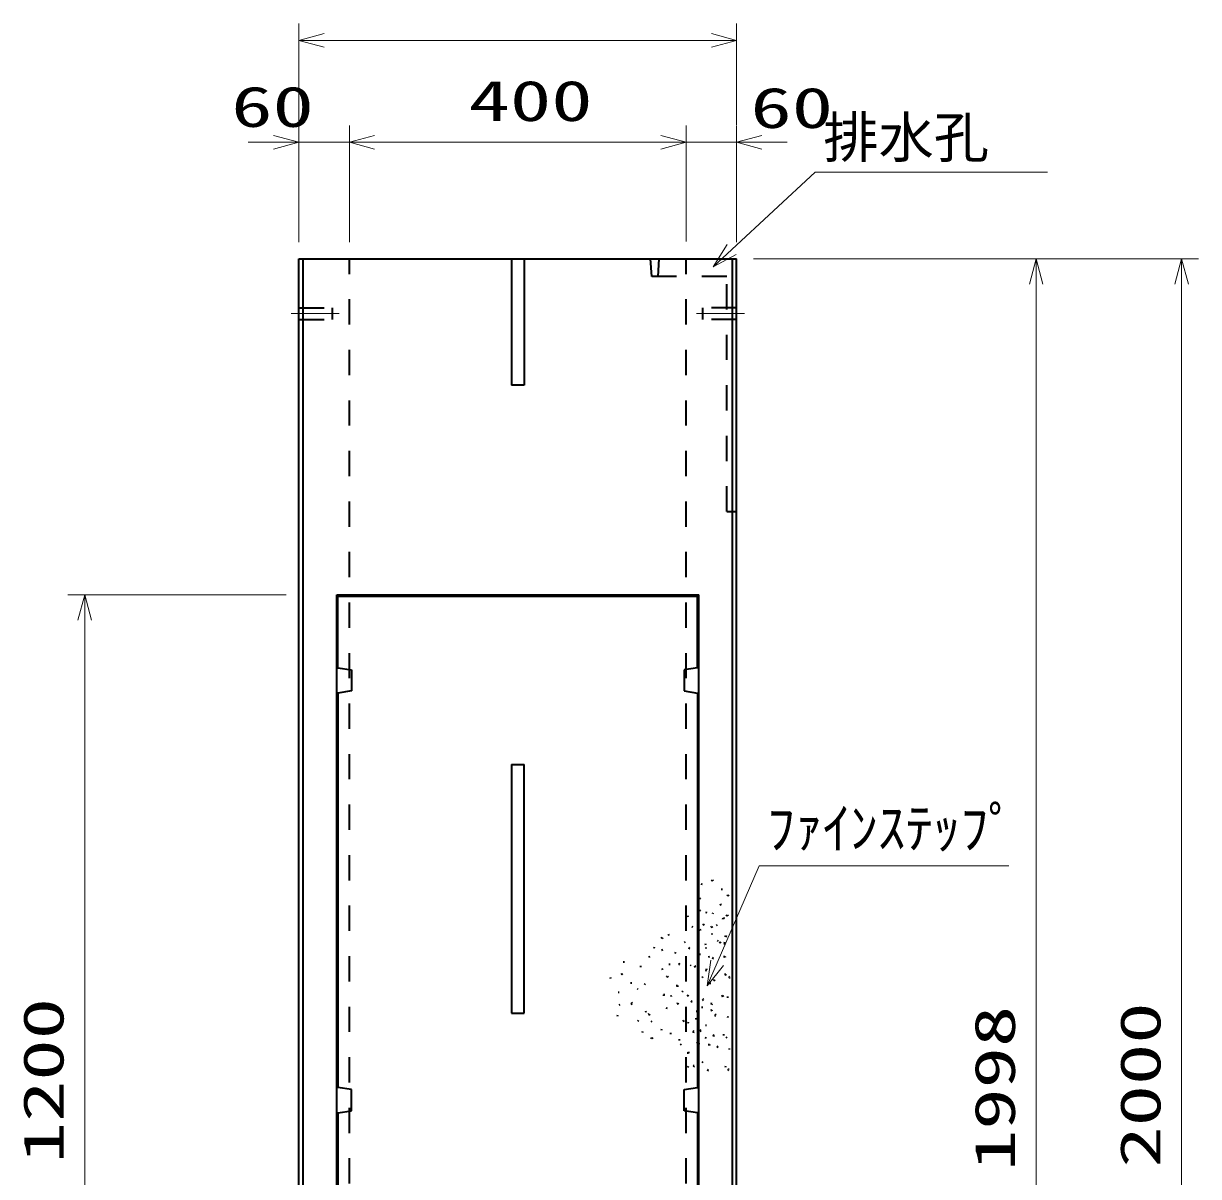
# Model space of a CAD drawing. Units: millimetres on the paper. Extents: x 15 to 1218, y 8 to 859.
# Drawn here: x 102.1 to 171.9, y 211.7 to 280.2 of the extents above; entities that cross this region are included whole.
import ezdxf
from ezdxf.enums import TextEntityAlignment as Align

# ---------------------------------------------------------------- set-up
doc = ezdxf.new("R2010")
doc.units = ezdxf.units.MM
doc.linetypes.add('USER2', pattern=[18.5, 12, -1.5, 3.5, -1.5])
doc.linetypes.add('USER3', pattern=[3, 1.5, -1.5])
for name, color, linetype, lineweight in [('D-BMK（構造物基準線）', 2, 'USER2', 18), ('D-STR-DIM（寸法）', 7, 'Continuous', 13), ('D-STR-HTXT（WS-旗）', 7, 'Continuous', 13), ('D-STR-HTXT（旗上げ）', 7, 'Continuous', 13), ('D-STR（構造物）', 1, 'Continuous', 35)]:
    doc.layers.add(name, color=color, linetype=linetype, lineweight=lineweight)
doc.styles.add('ＭＳ ゴシック', font='')
doc.styles.get('ＭＳ ゴシック').set_extended_font_data('MS Gothic')

# ---------------------------------------------------------------- blocks, each defined once
blk = doc.blocks.new('_Open30')
at = {"color": 7, "linetype": 'Continuous', "lineweight": 13}
for p, q in [((-1, 0.2679), (0, 0)), ((0, 0), (-1, -0.2679)), ((0, 0), (-1, 0))]:
    blk.add_line(p, q, dxfattribs=at)

msp = doc.modelspace()

# ---------------------------------------------------------------- linework, layer by layer
at = {"layer": 'D-BMK（構造物基準線）'}
for p, q in [((117.986, 262.965), (120.835, 262.965)), ((117.986, 262.965), (120.835, 262.965)), ((142.061, 262.965), (144.91, 262.965)), ((142.061, 262.965), (144.91, 262.965))]:
    msp.add_line(p, q, dxfattribs=at)
at = {"layer": 'D-STR-DIM（寸法）'}
for p, q in [((118.448, 267.215), (118.448, 280.192)), ((118.448, 267.215), (118.448, 280.192)), ((144.448, 274.172), (144.448, 280.192)), ((144.448, 274.172), (144.448, 280.192)), ((119.948, 279.192), (142.948, 279.192)), ((119.948, 279.192), (142.948, 279.192)), ((118.448, 267.215), (118.448, 274.141)), ((118.448, 267.215), (118.448, 274.141)), ((121.448, 267.215), (121.448, 274.141)), ((121.448, 267.266), (121.448, 274.141)), ((121.448, 267.215), (121.448, 274.141)), ((121.448, 267.266), (121.448, 274.141)), ((141.448, 267.245), (141.448, 274.141)), ((141.448, 267.245), (141.448, 274.141)), ((141.448, 267.245), (141.448, 274.141)), ((141.448, 267.245), (141.448, 274.141)), ((144.448, 267.215), (144.448, 274.141)), ((144.448, 267.215), (144.448, 274.141)), ((116.948, 273.141), (115.448, 273.141)), ((116.948, 273.141), (115.448, 273.141)), ((118.448, 273.141), (121.448, 273.141)), ((118.448, 273.141), (121.448, 273.141)), ((122.948, 273.141), (139.948, 273.141)), ((122.948, 273.141), (124.448, 273.141)), ((122.948, 273.141), (139.948, 273.141)), ((122.948, 273.141), (124.448, 273.141)), ((139.948, 273.141), (138.448, 273.141)), ((139.948, 273.141), (138.448, 273.141)), ((141.448, 273.141), (144.448, 273.141)), ((141.448, 273.141), (144.448, 273.141)), ((145.948, 273.141), (147.448, 273.141)), ((145.948, 273.141), (147.448, 273.141)), ((145.448, 266.215), (163.236, 266.215)), ((145.448, 266.215), (163.236, 266.215)), ((161.799, 266.215), (171.876, 266.215)), ((161.799, 266.215), (171.876, 266.215)), ((162.236, 167.815), (162.236, 264.715)), ((162.236, 167.815), (162.236, 264.715)), ((170.876, 167.715), (170.876, 264.715)), ((170.876, 167.715), (170.876, 264.715)), ((117.698, 246.265), (104.734, 246.265)), ((117.698, 246.265), (104.734, 246.265)), ((105.734, 187.765), (105.734, 244.765)), ((105.734, 187.765), (105.734, 244.765))]:
    msp.add_line(p, q, dxfattribs=at)
at = {"layer": 'D-STR-HTXT（WS-旗）'}
msp.add_lwpolyline([(162.902, 271.361), (149.113, 271.361), (144.156, 266.772)], dxfattribs=at)
msp.add_lwpolyline([(162.902, 271.361), (149.113, 271.361), (144.156, 266.772)], dxfattribs=at)
at = {"layer": 'D-STR-HTXT（旗上げ）'}
msp.add_lwpolyline([(160.62, 230.173), (145.791, 230.173), (143.291, 224.423)], dxfattribs=at)
msp.add_lwpolyline([(160.62, 230.173), (145.791, 230.173), (143.291, 224.423)], dxfattribs=at)
at = {"layer": 'D-STR（構造物）'}
for p, q in [((118.448, 166.315), (118.448, 266.215)), ((118.448, 266.215), (144.448, 266.215)), ((118.448, 166.315), (118.448, 266.215)), ((118.448, 266.215), (144.448, 266.215)), ((118.698, 166.315), (118.698, 266.215)), ((118.698, 166.315), (118.698, 266.215)), ((131.073, 266.215), (131.073, 258.715)), ((131.073, 266.215), (131.073, 258.715)), ((131.823, 266.215), (131.823, 258.715)), ((131.823, 266.215), (131.823, 258.715)), ((144.198, 166.315), (144.198, 266.215)), ((144.198, 166.315), (144.198, 266.215)), ((144.448, 166.315), (144.448, 266.215)), ((144.448, 166.315), (144.448, 266.215)), ((131.823, 258.715), (131.073, 258.715)), ((131.823, 258.715), (131.073, 258.715)), ((120.698, 186.265), (120.698, 246.265)), ((120.698, 246.265), (142.198, 246.265)), ((120.698, 186.265), (120.698, 246.265)), ((120.698, 246.265), (142.198, 246.265)), ((120.773, 246.19), (142.123, 246.19)), ((120.773, 241.94), (120.773, 246.19)), ((120.773, 246.19), (142.123, 246.19)), ((120.773, 241.94), (120.773, 246.19)), ((142.123, 241.94), (142.123, 246.19)), ((142.123, 241.94), (142.123, 246.19)), ((142.198, 186.265), (142.198, 246.265)), ((142.198, 186.265), (142.198, 246.265)), ((120.773, 241.94), (121.573, 241.815)), ((120.773, 241.94), (121.573, 241.815)), ((121.573, 241.815), (121.573, 240.565)), ((121.573, 241.815), (121.573, 240.565)), ((142.123, 241.94), (141.323, 241.815)), ((142.123, 241.94), (141.323, 241.815)), ((141.323, 241.815), (141.323, 240.565)), ((141.323, 241.815), (141.323, 240.565)), ((121.573, 240.565), (120.773, 240.44)), ((121.573, 240.565), (120.773, 240.44)), ((120.773, 240.44), (120.773, 217.015)), ((120.773, 240.44), (120.773, 217.015)), ((141.323, 240.565), (142.123, 240.44)), ((141.323, 240.565), (142.123, 240.44)), ((142.123, 240.44), (142.123, 217.015)), ((142.123, 240.44), (142.123, 217.015)), ((131.073, 236.19), (131.073, 221.44)), ((131.073, 236.19), (131.823, 236.19)), ((131.073, 236.19), (131.073, 221.44)), ((131.073, 236.19), (131.823, 236.19)), ((131.823, 221.44), (131.823, 236.19)), ((131.823, 221.44), (131.823, 236.19)), ((142.33, 229.117), (142.402, 229.098)), ((142.33, 229.117), (142.402, 229.098)), ((142.955, 229.292), (143.013, 229.341)), ((142.955, 229.292), (143.013, 229.341)), ((143.013, 229.341), (143.061, 229.283)), ((143.013, 229.341), (143.061, 229.283)), ((142.216, 228.263), (142.269, 228.21)), ((142.216, 228.263), (142.269, 228.21)), ((142.269, 228.21), (142.322, 228.263)), ((142.269, 228.21), (142.322, 228.263)), ((143.531, 228.786), (143.606, 228.786)), ((143.531, 228.786), (143.606, 228.786)), ((143.878, 228.402), (143.931, 228.455)), ((143.878, 228.402), (143.931, 228.455)), ((143.931, 228.455), (143.984, 228.402)), ((143.931, 228.455), (143.984, 228.402)), ((142.309, 227.54), (142.244, 227.503)), ((142.309, 227.54), (142.244, 227.503)), ((143.515, 227.854), (143.442, 227.835)), ((143.515, 227.854), (143.442, 227.835)), ((143.495, 227.926), (143.515, 227.854)), ((143.495, 227.926), (143.515, 227.854)), ((141.562, 227.126), (141.555, 227.201)), ((141.562, 227.126), (141.555, 227.201)), ((142.696, 227.39), (142.622, 227.403)), ((142.696, 227.39), (142.622, 227.403)), ((143.035, 227.319), (143.06, 227.389)), ((143.035, 227.319), (143.06, 227.389)), ((143.632, 227.017), (143.645, 227.091)), ((143.632, 227.017), (143.645, 227.091)), ((143.645, 227.091), (143.719, 227.077)), ((143.645, 227.091), (143.719, 227.077)), ((143.826, 227.217), (143.888, 227.26)), ((143.826, 227.217), (143.888, 227.26)), ((143.888, 227.26), (143.931, 227.198)), ((143.888, 227.26), (143.931, 227.198)), ((140.432, 226.049), (140.395, 226.114)), ((140.432, 226.049), (140.395, 226.114)), ((141.85, 226.528), (141.779, 226.554)), ((141.85, 226.528), (141.779, 226.554)), ((142.262, 226.413), (142.294, 226.345)), ((142.262, 226.413), (142.294, 226.345)), ((142.479, 226.717), (142.418, 226.674)), ((142.479, 226.717), (142.418, 226.674)), ((142.479, 226.717), (142.522, 226.656)), ((142.479, 226.717), (142.522, 226.656)), ((142.913, 226.541), (142.974, 226.584)), ((142.913, 226.541), (142.974, 226.584)), ((143.022, 226.113), (142.947, 226.12)), ((143.022, 226.113), (142.947, 226.12)), ((142.974, 226.584), (143.017, 226.522)), ((142.974, 226.584), (143.017, 226.522)), ((143.243, 226.643), (143.311, 226.675)), ((143.243, 226.643), (143.311, 226.675)), ((140.016, 225.872), (139.963, 225.925)), ((140.016, 225.872), (139.963, 225.925)), ((140.016, 225.872), (140.069, 225.925)), ((140.016, 225.872), (140.069, 225.925)), ((141.398, 225.669), (141.34, 225.621)), ((141.398, 225.669), (141.34, 225.621)), ((142.609, 225.474), (142.596, 225.548)), ((142.609, 225.474), (142.596, 225.548)), ((143.365, 225.697), (143.317, 225.754)), ((143.365, 225.697), (143.317, 225.754)), ((143.476, 225.639), (143.415, 225.596)), ((143.476, 225.639), (143.415, 225.596)), ((143.519, 225.578), (143.476, 225.639)), ((143.519, 225.578), (143.476, 225.639)), ((143.768, 225.587), (143.694, 225.6)), ((143.768, 225.587), (143.694, 225.6)), ((143.755, 225.513), (143.768, 225.587)), ((143.755, 225.513), (143.768, 225.587)), ((143.759, 225.965), (143.796, 226.03)), ((143.759, 225.965), (143.796, 226.03)), ((143.796, 226.03), (143.861, 225.992)), ((143.796, 226.03), (143.861, 225.992)), ((139.235, 224.782), (139.309, 224.789)), ((139.235, 224.782), (139.309, 224.789)), ((139.544, 225.289), (139.563, 225.362)), ((139.544, 225.289), (139.563, 225.362)), ((139.992, 225.165), (140.057, 225.202)), ((139.992, 225.165), (140.057, 225.202)), ((140.808, 225.052), (140.782, 224.981)), ((140.808, 225.052), (140.782, 224.981)), ((141.583, 225.333), (141.644, 225.29)), ((141.583, 225.333), (141.644, 225.29)), ((141.644, 225.29), (141.601, 225.229)), ((141.644, 225.29), (141.601, 225.229)), ((142.225, 224.933), (142.3, 224.926)), ((142.225, 224.933), (142.3, 224.926)), ((142.59, 225.304), (142.665, 225.304)), ((142.59, 225.304), (142.665, 225.304)), ((142.834, 224.782), (142.761, 224.763)), ((142.834, 224.782), (142.761, 224.763)), ((142.996, 224.745), (143.058, 224.702)), ((142.996, 224.745), (143.058, 224.702)), ((143.058, 224.702), (143.014, 224.641)), ((143.058, 224.702), (143.014, 224.641)), ((143.677, 224.789), (143.751, 224.802)), ((143.677, 224.789), (143.751, 224.802)), ((143.751, 224.802), (143.764, 224.729)), ((143.751, 224.802), (143.764, 224.729)), ((137.791, 224.458), (137.716, 224.464)), ((137.791, 224.458), (137.716, 224.464)), ((138.756, 224.167), (138.763, 224.242)), ((138.756, 224.167), (138.763, 224.242)), ((140.01, 224.075), (140.042, 224.007)), ((140.01, 224.075), (140.042, 224.007)), ((140.5, 224.315), (140.425, 224.322)), ((140.5, 224.315), (140.425, 224.322)), ((141.059, 224.337), (140.991, 224.306)), ((141.059, 224.337), (140.991, 224.306)), ((141.059, 224.337), (141.027, 224.405)), ((141.059, 224.337), (141.027, 224.405)), ((141.747, 224.232), (141.698, 224.289)), ((141.747, 224.232), (141.698, 224.289)), ((141.999, 224.193), (141.934, 224.155)), ((141.999, 224.193), (141.934, 224.155)), ((141.961, 224.258), (141.999, 224.193)), ((141.961, 224.258), (141.999, 224.193)), ((142.676, 223.986), (142.656, 224.058)), ((142.676, 223.986), (142.656, 224.058)), ((136.951, 223.545), (136.932, 223.473)), ((136.951, 223.545), (136.932, 223.473)), ((137.634, 223.768), (137.577, 223.72)), ((137.634, 223.768), (137.577, 223.72)), ((137.682, 223.711), (137.634, 223.768)), ((137.682, 223.711), (137.634, 223.768)), ((140.285, 223.578), (140.342, 223.626)), ((140.285, 223.578), (140.342, 223.626)), ((140.342, 223.626), (140.391, 223.568)), ((140.342, 223.626), (140.391, 223.568)), ((142.439, 223.585), (142.402, 223.52)), ((142.439, 223.585), (142.402, 223.52)), ((142.603, 223.966), (142.676, 223.986)), ((142.603, 223.966), (142.676, 223.986)), ((143.117, 223.419), (143.055, 223.376)), ((143.117, 223.419), (143.055, 223.376)), ((143.117, 223.419), (143.16, 223.358)), ((143.117, 223.419), (143.16, 223.358)), ((143.807, 223.734), (143.733, 223.721)), ((143.807, 223.734), (143.733, 223.721)), ((143.82, 223.661), (143.807, 223.734)), ((143.82, 223.661), (143.807, 223.734)), ((144.049, 223.564), (143.988, 223.607)), ((144.049, 223.564), (143.988, 223.607)), ((144.006, 223.502), (144.049, 223.564)), ((144.006, 223.502), (144.049, 223.564)), ((137.403, 222.669), (137.478, 222.669)), ((137.403, 222.669), (137.478, 222.669)), ((138.227, 223.214), (138.152, 223.214)), ((138.227, 223.214), (138.152, 223.214)), ((138.606, 222.829), (138.553, 222.882)), ((138.606, 222.829), (138.553, 222.882)), ((138.974, 223.131), (139.006, 223.199)), ((138.974, 223.131), (139.006, 223.199)), ((140.86, 223.072), (140.935, 223.072)), ((140.86, 223.072), (140.935, 223.072)), ((140.935, 223.072), (140.935, 222.997)), ((140.935, 223.072), (140.935, 222.997)), ((141.261, 222.74), (141.208, 222.687)), ((141.261, 222.74), (141.208, 222.687)), ((142.862, 223.229), (142.849, 223.155)), ((142.862, 223.229), (142.849, 223.155)), ((137.507, 221.951), (137.45, 221.903)), ((137.507, 221.951), (137.45, 221.903)), ((138.172, 221.963), (138.237, 222)), ((138.172, 221.963), (138.237, 222)), ((138.237, 222), (138.199, 222.065)), ((138.237, 222), (138.199, 222.065)), ((140.112, 222.526), (140.112, 222.451)), ((140.187, 222.526), (140.112, 222.526)), ((140.112, 222.526), (140.112, 222.451)), ((140.187, 222.526), (140.112, 222.526)), ((140.58, 222.399), (140.56, 222.472)), ((140.58, 222.399), (140.56, 222.472)), ((140.963, 222.007), (140.895, 221.975)), ((140.963, 222.007), (140.895, 221.975)), ((140.994, 221.939), (140.963, 222.007)), ((140.994, 221.939), (140.963, 222.007)), ((141.54, 222.505), (141.483, 222.456)), ((141.54, 222.505), (141.483, 222.456)), ((141.54, 222.505), (141.588, 222.447)), ((141.54, 222.505), (141.588, 222.447)), ((141.725, 222.169), (141.787, 222.126)), ((141.725, 222.169), (141.787, 222.126)), ((141.787, 222.126), (141.744, 222.064)), ((141.787, 222.126), (141.744, 222.064)), ((142.43, 222.176), (142.487, 222.224)), ((142.43, 222.176), (142.487, 222.224)), ((142.487, 222.224), (142.439, 222.282)), ((142.487, 222.224), (142.439, 222.282)), ((142.996, 221.991), (142.924, 222.01)), ((142.996, 221.991), (142.924, 222.01)), ((142.977, 221.919), (142.996, 221.991)), ((142.977, 221.919), (142.996, 221.991)), ((143.557, 222.432), (143.619, 222.475)), ((143.557, 222.432), (143.619, 222.475)), ((143.619, 222.475), (143.662, 222.413)), ((143.619, 222.475), (143.662, 222.413)), ((143.91, 222.422), (143.897, 222.348)), ((143.91, 222.422), (143.897, 222.348)), ((131.073, 221.44), (131.823, 221.44)), ((131.073, 221.44), (131.823, 221.44)), ((137.368, 221.313), (137.349, 221.241)), ((137.368, 221.313), (137.349, 221.241)), ((139.067, 221.468), (139.048, 221.54)), ((139.067, 221.468), (139.048, 221.54)), ((139.251, 221.38), (139.186, 221.342)), ((139.251, 221.38), (139.186, 221.342)), ((139.251, 221.38), (139.288, 221.315)), ((139.251, 221.38), (139.288, 221.315)), ((140.248, 221.756), (140.319, 221.73)), ((140.248, 221.756), (140.319, 221.73)), ((142.12, 221.539), (142.045, 221.539)), ((142.12, 221.539), (142.045, 221.539)), ((142.442, 221.762), (142.368, 221.768)), ((142.442, 221.762), (142.368, 221.768)), ((142.976, 221.618), (142.904, 221.598)), ((142.976, 221.618), (142.904, 221.598)), ((142.996, 221.545), (142.976, 221.618)), ((142.996, 221.545), (142.976, 221.618)), ((143.162, 221.26), (143.22, 221.308)), ((143.162, 221.26), (143.22, 221.308)), ((143.22, 221.308), (143.172, 221.365)), ((143.22, 221.308), (143.172, 221.365)), ((143.916, 221.226), (143.909, 221.151)), ((143.916, 221.226), (143.909, 221.151)), ((138.613, 221.003), (138.587, 220.933)), ((138.613, 221.003), (138.587, 220.933)), ((139.375, 220.911), (139.428, 220.964)), ((139.375, 220.911), (139.428, 220.964)), ((141.293, 220.989), (141.225, 220.958)), ((141.293, 220.989), (141.225, 220.958)), ((141.325, 220.922), (141.293, 220.989)), ((141.325, 220.922), (141.293, 220.989)), ((141.571, 220.887), (141.545, 220.817)), ((141.571, 220.887), (141.545, 220.817)), ((142.066, 221.09), (141.993, 221.071)), ((142.066, 221.09), (141.993, 221.071)), ((142.046, 221.162), (142.066, 221.09)), ((142.046, 221.162), (142.066, 221.09)), ((142.591, 220.715), (142.666, 220.715)), ((142.591, 220.715), (142.666, 220.715)), ((138.832, 220.357), (138.864, 220.289)), ((138.832, 220.357), (138.864, 220.289)), ((139.355, 219.932), (139.412, 219.981)), ((139.355, 219.932), (139.412, 219.981)), ((139.412, 219.981), (139.461, 219.923)), ((139.412, 219.981), (139.461, 219.923)), ((139.991, 220.419), (140.011, 220.492)), ((139.991, 220.419), (140.011, 220.492)), ((140.511, 220.257), (140.518, 220.182)), ((140.511, 220.257), (140.518, 220.182)), ((141.037, 219.885), (141.037, 219.81)), ((141.037, 219.885), (141.037, 219.81)), ((141.913, 220.337), (141.841, 220.357)), ((141.913, 220.337), (141.841, 220.357)), ((141.894, 220.265), (141.913, 220.337)), ((141.894, 220.265), (141.913, 220.337)), ((142.334, 220.389), (142.281, 220.442)), ((142.334, 220.389), (142.281, 220.442)), ((142.281, 220.336), (142.334, 220.389)), ((142.281, 220.336), (142.334, 220.389)), ((142.65, 219.936), (142.582, 219.968)), ((142.65, 219.936), (142.582, 219.968)), ((143.103, 220.107), (143.03, 220.126)), ((143.103, 220.107), (143.03, 220.126)), ((143.103, 220.107), (143.083, 220.034)), ((143.103, 220.107), (143.083, 220.034)), ((143.687, 220.105), (143.693, 220.179)), ((143.687, 220.105), (143.693, 220.179)), ((143.883, 219.952), (143.835, 220.009)), ((143.883, 219.952), (143.835, 220.009)), ((141.153, 219.592), (141.1, 219.539)), ((141.153, 219.592), (141.1, 219.539)), ((141.582, 219.136), (141.582, 219.061)), ((141.582, 219.136), (141.582, 219.061)), ((142.137, 219.654), (142.079, 219.606)), ((142.137, 219.654), (142.079, 219.606)), ((142.137, 219.654), (142.088, 219.712)), ((142.137, 219.654), (142.088, 219.712)), ((142.226, 219.58), (142.226, 219.655)), ((142.226, 219.58), (142.226, 219.655)), ((142.758, 219.579), (142.832, 219.572)), ((142.758, 219.579), (142.832, 219.572)), ((142.832, 219.572), (142.826, 219.497)), ((142.832, 219.572), (142.826, 219.497)), ((143.326, 219.424), (143.269, 219.376)), ((143.326, 219.424), (143.269, 219.376)), ((143.278, 219.481), (143.326, 219.424)), ((143.278, 219.481), (143.326, 219.424)), ((144.015, 219.267), (144.022, 219.342)), ((144.015, 219.267), (144.022, 219.342)), ((141.582, 219.061), (141.507, 219.061)), ((141.582, 219.061), (141.507, 219.061)), ((142.387, 218.558), (142.44, 218.505)), ((142.387, 218.558), (142.44, 218.505)), ((141.567, 218.282), (141.535, 218.214)), ((141.567, 218.282), (141.535, 218.214)), ((141.932, 218.299), (141.879, 218.352)), ((141.932, 218.299), (141.879, 218.352)), ((141.879, 218.246), (141.932, 218.299)), ((141.879, 218.246), (141.932, 218.299)), ((142.688, 218.084), (142.756, 218.052)), ((142.688, 218.084), (142.756, 218.052)), ((142.756, 218.052), (142.725, 217.984)), ((142.756, 218.052), (142.725, 217.984)), ((143.793, 218.221), (143.8, 218.295)), ((143.793, 218.221), (143.8, 218.295)), ((143.932, 218.02), (143.989, 218.068)), ((143.932, 218.02), (143.989, 218.068)), ((143.989, 218.068), (143.941, 218.125)), ((143.989, 218.068), (143.941, 218.125)), ((121.573, 216.89), (120.773, 217.015)), ((121.573, 216.89), (120.773, 217.015)), ((141.323, 216.89), (142.123, 217.015)), ((141.323, 216.89), (142.123, 217.015)), ((121.573, 215.64), (121.573, 216.89)), ((121.573, 215.64), (121.573, 216.89)), ((141.323, 215.64), (141.323, 216.89)), ((141.323, 215.64), (141.323, 216.89)), ((120.773, 215.515), (121.573, 215.64)), ((120.773, 215.515), (121.573, 215.64)), ((142.123, 215.515), (141.323, 215.64)), ((142.123, 215.515), (141.323, 215.64)), ((120.773, 215.515), (120.773, 192.09)), ((120.773, 215.515), (120.773, 192.09)), ((142.123, 215.515), (142.123, 192.09)), ((142.123, 215.515), (142.123, 192.09))]:
    msp.add_line(p, q, dxfattribs=at)
at = {"layer": 'D-STR（構造物）', "linetype": 'USER3'}
for p, q in [((121.448, 166.315), (121.448, 266.215)), ((121.448, 166.315), (121.448, 266.215)), ((139.416, 265.165), (139.335, 266.215)), ((139.416, 265.165), (139.335, 266.215)), ((139.782, 265.165), (139.855, 266.215)), ((139.782, 265.165), (139.855, 266.215)), ((141.448, 166.315), (141.448, 266.215)), ((141.448, 166.315), (141.448, 266.215)), ((143.873, 265.165), (139.416, 265.165)), ((143.873, 265.165), (139.416, 265.165)), ((143.873, 251.215), (143.873, 265.165)), ((143.873, 251.215), (143.873, 265.165)), ((118.448, 263.315), (120.448, 263.315)), ((118.448, 263.315), (120.448, 263.315)), ((120.448, 262.615), (120.448, 263.315)), ((120.448, 262.615), (120.448, 263.315)), ((144.448, 263.315), (142.448, 263.315)), ((142.448, 262.615), (142.448, 263.315)), ((144.448, 263.315), (142.448, 263.315)), ((142.448, 262.615), (142.448, 263.315)), ((118.448, 262.615), (120.448, 262.615)), ((118.448, 262.615), (120.448, 262.615)), ((144.448, 262.615), (142.448, 262.615)), ((144.448, 262.615), (142.448, 262.615)), ((143.873, 251.215), (144.448, 251.215)), ((143.873, 251.215), (144.448, 251.215))]:
    msp.add_line(p, q, dxfattribs=at)

# ---------------------------------------------------------------- block references
at = {"layer": 'D-STR-DIM（寸法）', "xscale": 1.5, "yscale": 1.5}
for p, rotation in [((118.448, 279.192), 180), ((118.448, 279.192), 180), ((121.448, 273.141), 180), ((121.448, 273.141), 180), ((121.448, 273.141), 180), ((121.448, 273.141), 180), ((144.448, 273.141), 180), ((144.448, 273.141), 180), ((162.236, 266.215), 90), ((162.236, 266.215), 90), ((170.876, 266.215), 90), ((170.876, 266.215), 90), ((105.734, 246.265), 90), ((105.734, 246.265), 90)]:
    msp.add_blockref('_Open30', p, dxfattribs=dict(at, rotation=rotation))
for p in [(144.448, 279.192), (144.448, 279.192), (118.448, 273.141), (118.448, 273.141), (141.448, 273.141), (141.448, 273.141), (141.448, 273.141), (141.448, 273.141)]:
    msp.add_blockref('_Open30', p, dxfattribs=at)
at = {"layer": 'D-STR-HTXT（WS-旗）', "xscale": 1.5, "yscale": 1.5, "rotation": 222.78711}
msp.add_blockref('_Open30', (143.055, 265.753), dxfattribs=at)
msp.add_blockref('_Open30', (143.055, 265.753), dxfattribs=at)
at = {"layer": 'D-STR-HTXT（旗上げ）', "xscale": 1.5, "yscale": 1.5, "rotation": 246.50838}
msp.add_blockref('_Open30', (142.693, 223.047), dxfattribs=at)
msp.add_blockref('_Open30', (142.693, 223.047), dxfattribs=at)

# ---------------------------------------------------------------- texts
at = {"layer": 'D-STR-DIM（寸法）', "style": 'ＭＳ ゴシック', "width": 1.5}
for s, p in [('60', (114.433, 273.33)), ('60', (114.433, 273.33)), ('400', (128.531, 273.679)), ('400', (128.531, 273.679)), ('60', (145.267, 273.265)), ('60', (145.267, 273.265))]:
    msp.add_text(s, height=2.405, dxfattribs=at).set_placement(p, align=Align.BOTTOM_LEFT)
for s, p in [('1200', (105.197, 212.515)), ('1200', (105.197, 212.515)), ('1998', (161.699, 212.056)), ('1998', (161.699, 212.056)), ('2000', (170.339, 212.256)), ('2000', (170.339, 212.256))]:
    msp.add_text(s, height=2.405, rotation=90, dxfattribs=at).set_placement(p, align=Align.BOTTOM_LEFT)
at = {"layer": 'D-STR-HTXT（WS-旗）', "style": 'ＭＳ ゴシック'}
msp.add_text('排水孔', height=2.405, dxfattribs=at).set_placement((149.594, 271.513), align=Align.BOTTOM_LEFT)
msp.add_text('排水孔', height=2.405, dxfattribs=at).set_placement((149.594, 271.513), align=Align.BOTTOM_LEFT)
at = {"layer": 'D-STR-HTXT（旗上げ）', "style": 'ＭＳ ゴシック'}
msp.add_text('ﾌｧｲﾝｽﾃｯﾌﾟ', height=2.405, dxfattribs=at).set_placement((146.27, 230.498), align=Align.BOTTOM_LEFT)
msp.add_text('ﾌｧｲﾝｽﾃｯﾌﾟ', height=2.405, dxfattribs=at).set_placement((146.27, 230.498), align=Align.BOTTOM_LEFT)

doc.saveas('drawing.dxf')
